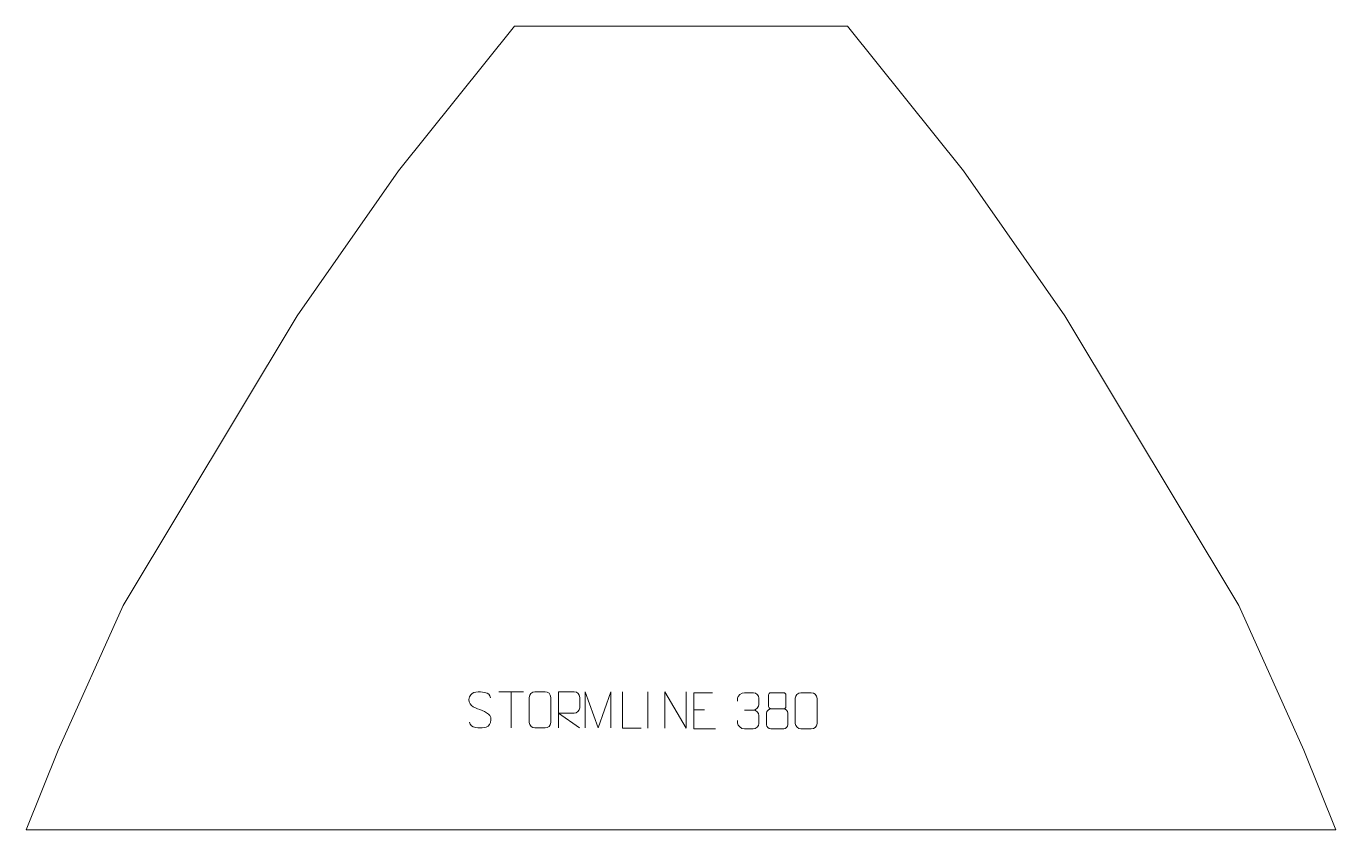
# Model space of a CAD drawing. Header units: millimetres. Extents: x -433 to 471, y 942 to 1497.
import ezdxf

# ---------------------------------------------------------------- set-up
doc = ezdxf.new("R2010")
doc.units = ezdxf.units.MM
doc.header["$MEASUREMENT"] = 0
doc.layers.add('layer 1', color=7, linetype='Continuous')

msp = doc.modelspace()

# ---------------------------------------------------------------- linework, layer by layer
at = {"layer": 'layer 1', "color": 242, "lineweight": 9}
msp.add_open_spline([(-95.5919, 1496.8945), (-95.5919, 1496.8945), (134.4066, 1496.8945), (134.4066, 1496.8945), (134.4066, 1496.8945), (134.4066, 1496.8945), (214.4074, 1396.8945), (214.4074, 1396.8945), (214.4074, 1396.8945), (214.4074, 1396.8945), (284.4079, 1296.8945), (284.4079, 1296.8945), (284.4079, 1296.8945), (284.4079, 1296.8945), (404.407, 1096.894), (404.407, 1096.894), (404.407, 1096.894), (404.407, 1096.894), (449.4079, 996.894), (449.4079, 996.894), (449.4079, 996.894), (449.4079, 996.894), (471.408, 941.8943), (471.408, 941.8943), (471.408, 941.8943), (471.408, 941.8943), (-432.5911, 941.8943), (-432.5911, 941.8943), (-432.5911, 941.8943), (-432.5911, 941.8943), (-410.5911, 996.894), (-410.5911, 996.894), (-410.5911, 996.894), (-410.5911, 996.894), (-365.5923, 1096.894), (-365.5923, 1096.894), (-365.5923, 1096.894), (-365.5923, 1096.894), (-245.591, 1296.8945), (-245.591, 1296.8945), (-245.591, 1296.8945), (-245.591, 1296.8945), (-175.5927, 1396.8945), (-175.5927, 1396.8945), (-175.5927, 1396.8945), (-175.5927, 1396.8945), (-95.5919, 1496.8945), (-95.5919, 1496.8945)], degree=3, knots=[0, 0, 0, 0, 0.07692308, 0.07692308, 0.07692308, 0.07692308, 0.15384615, 0.15384615, 0.15384615, 0.15384615, 0.23076923, 0.23076923, 0.23076923, 0.23076923, 0.30769231, 0.30769231, 0.30769231, 0.30769231, 0.38461538, 0.38461538, 0.38461538, 0.38461538, 0.46153846, 0.46153846, 0.46153846, 0.46153846, 0.53846154, 0.53846154, 0.53846154, 0.53846154, 0.61538462, 0.61538462, 0.61538462, 0.61538462, 0.69230769, 0.69230769, 0.69230769, 0.69230769, 0.76923077, 0.76923077, 0.76923077, 0.76923077, 0.84615385, 0.84615385, 0.84615385, 0.84615385, 1, 1, 1, 1], dxfattribs=at)
at = {"layer": 'layer 1', "color": 250, "lineweight": 9}
for points, knots in [([(-119.3494, 1024.9055), (-123.5977, 1026.3759), (-128.5058, 1028.1717), (-126.5007, 1033.692), (-126.5007, 1033.692), (-124.9972, 1037.8319), (-119.7836, 1037.4434), (-116.18, 1036.8423), (-116.18, 1036.8423), (-113.3194, 1036.3651), (-112.4547, 1035.1519), (-112.1441, 1033.0678)], [0, 0, 0, 0, 0.25, 0.25, 0.25, 0.25, 0.5, 0.5, 0.5, 0.5, 1, 1, 1, 1]), ([(-81.3836, 1037.2087), (-79.0579, 1037.2087), (-76.7318, 1037.2087), (-74.4057, 1037.2087), (-74.4057, 1037.2087), (-72.4591, 1037.2443), (-70.4677, 1035.7527), (-70.441, 1033.3151), (-70.441, 1033.3151), (-70.4414, 1027.5682), (-70.4414, 1021.8209), (-70.441, 1016.0732), (-70.441, 1016.0732), (-70.5808, 1013.7498), (-72.258, 1012.2702), (-74.4057, 1012.2594), (-74.4057, 1012.2594), (-76.7376, 1012.2598), (-79.0695, 1012.2598), (-81.401, 1012.2594), (-81.401, 1012.2594), (-83.326, 1012.154), (-85.2981, 1014.0385), (-85.2869, 1016.0558), (-85.2869, 1016.0558), (-85.2866, 1021.8259), (-85.2866, 1027.5956), (-85.2869, 1033.3649), (-85.2869, 1033.3649), (-85.2827, 1035.503), (-83.536, 1037.2222), (-81.3836, 1037.2087)], [0, 0, 0, 0, 0.11111111, 0.11111111, 0.11111111, 0.11111111, 0.22222222, 0.22222222, 0.22222222, 0.22222222, 0.33333333, 0.33333333, 0.33333333, 0.33333333, 0.44444444, 0.44444444, 0.44444444, 0.44444444, 0.55555556, 0.55555556, 0.55555556, 0.55555556, 0.66666667, 0.66666667, 0.66666667, 0.66666667, 0.77777778, 0.77777778, 0.77777778, 0.77777778, 1, 1, 1, 1]), ([(-65.196, 1012.2555), (-65.196, 1012.2555), (-65.196, 1037.209), (-65.196, 1037.209), (-65.196, 1037.209), (-61.6012, 1037.209), (-58.0057, 1037.209), (-54.4105, 1037.209), (-54.4105, 1037.209), (-52.0852, 1037.1713), (-50.5279, 1035.6813), (-50.532, 1033.3149), (-50.532, 1033.3149), (-50.5324, 1031.2794), (-50.5324, 1028.22), (-50.532, 1026.184), (-50.532, 1026.184), (-50.5385, 1024.3085), (-52.3508, 1022.3667), (-54.3603, 1022.3476), (-54.3603, 1022.3476), (-54.3603, 1022.3476), (-65.196, 1022.3476), (-65.196, 1022.3476), (-65.196, 1022.3476), (-65.196, 1022.3476), (-50.5413, 1012.2555), (-50.5413, 1012.2555)], [0, 0, 0, 0, 0.125, 0.125, 0.125, 0.125, 0.25, 0.25, 0.25, 0.25, 0.375, 0.375, 0.375, 0.375, 0.5, 0.5, 0.5, 0.5, 0.625, 0.625, 0.625, 0.625, 0.75, 0.75, 0.75, 0.75, 1, 1, 1, 1]), ([(-46.7064, 1012.2533), (-46.7064, 1012.2533), (-46.7064, 1037.2112), (-46.7064, 1037.2112), (-46.7064, 1037.2112), (-46.7064, 1037.2112), (-37.7813, 1012.2533), (-37.7813, 1012.2533), (-37.7813, 1012.2533), (-37.7813, 1012.2533), (-29.0214, 1037.2107), (-29.0214, 1037.2107), (-29.0214, 1037.2107), (-29.0214, 1037.2107), (-29.0214, 1012.2533), (-29.0214, 1012.2533)], [0, 0, 0, 0, 0.2, 0.2, 0.2, 0.2, 0.4, 0.4, 0.4, 0.4, 0.6, 0.6, 0.6, 0.6, 1, 1, 1, 1]), ([(-7.9837, 1012.1843), (-7.9837, 1012.1843), (-20.9328, 1012.1843), (-20.9328, 1012.1843), (-20.9328, 1012.1843), (-20.9328, 1012.1843), (-20.9328, 1037.1379), (-20.9328, 1037.1379)], [0, 0, 0, 0, 0.33333333, 0.33333333, 0.33333333, 0.33333333, 1, 1, 1, 1]), ([(8.2144, 1012.1844), (8.2144, 1012.1844), (8.2144, 1037.1379), (8.2144, 1037.1379), (8.2144, 1037.1379), (8.2144, 1037.1379), (22.8692, 1012.1844), (22.8692, 1012.1844), (22.8692, 1012.1844), (22.8692, 1012.1844), (22.8692, 1037.1379), (22.8692, 1037.1379)], [0, 0, 0, 0, 0.25, 0.25, 0.25, 0.25, 0.5, 0.5, 0.5, 0.5, 1, 1, 1, 1]), ([(41.2476, 1036.5408), (41.2476, 1036.5408), (28.3737, 1036.5408), (28.3737, 1036.5408), (28.3737, 1036.5408), (28.3737, 1036.5408), (28.3737, 1011.5872), (28.3737, 1011.5872), (28.3737, 1011.5872), (28.3737, 1011.5872), (43.2395, 1011.5872), (43.2395, 1011.5872)], [0, 0, 0, 0, 0.25, 0.25, 0.25, 0.25, 0.5, 0.5, 0.5, 0.5, 1, 1, 1, 1]), ([(58.442, 1030.8565), (58.442, 1030.8565), (58.442, 1032.7137), (58.442, 1032.7137), (58.442, 1032.7137), (58.4277, 1034.4556), (61.0922, 1036.5737), (63.1513, 1036.551), (63.1513, 1036.551), (65.2154, 1036.551), (67.2794, 1036.551), (69.3431, 1036.551), (69.3431, 1036.551), (71.5376, 1036.5598), (73.1359, 1034.713), (73.1803, 1032.8009), (73.1803, 1032.8009), (73.1799, 1031.3658), (73.1799, 1029.9307), (73.1803, 1028.4952), (73.1803, 1028.4952), (73.1317, 1026.8417), (71.5291, 1024.6117), (69.3308, 1024.6217), (69.3308, 1024.6217), (71.5345, 1024.6105), (73.1425, 1022.8073), (73.1965, 1020.7478), (73.1965, 1020.7478), (73.1961, 1018.9631), (73.1961, 1017.1784), (73.1965, 1015.3933), (73.1965, 1015.3933), (73.2066, 1013.3319), (71.1517, 1011.5688), (69.3308, 1011.5769), (69.3308, 1011.5769), (67.2655, 1011.5772), (65.2003, 1011.5772), (63.1347, 1011.5769), (63.1347, 1011.5769), (60.9661, 1011.5884), (58.4351, 1013.9886), (58.4165, 1015.4504), (58.4165, 1015.4504), (58.4165, 1015.4504), (58.4165, 1017.359), (58.4165, 1017.359)], [0, 0, 0, 0, 0.07692308, 0.07692308, 0.07692308, 0.07692308, 0.15384615, 0.15384615, 0.15384615, 0.15384615, 0.23076923, 0.23076923, 0.23076923, 0.23076923, 0.30769231, 0.30769231, 0.30769231, 0.30769231, 0.38461538, 0.38461538, 0.38461538, 0.38461538, 0.46153846, 0.46153846, 0.46153846, 0.46153846, 0.53846154, 0.53846154, 0.53846154, 0.53846154, 0.61538462, 0.61538462, 0.61538462, 0.61538462, 0.69230769, 0.69230769, 0.69230769, 0.69230769, 0.76923077, 0.76923077, 0.76923077, 0.76923077, 0.84615385, 0.84615385, 0.84615385, 0.84615385, 1, 1, 1, 1]), ([(79.8531, 1035.0749), (79.8531, 1032.8619), (79.8531, 1029.1796), (79.8531, 1026.9663), (79.8531, 1026.9663), (79.8681, 1026.4589), (80.6755, 1025.5275), (81.3756, 1025.5287), (81.3756, 1025.5287), (84.3455, 1025.5289), (87.3157, 1025.444), (90.2861, 1025.4437), (90.2861, 1025.4437), (91.0832, 1025.4479), (91.8039, 1026.2382), (91.8013, 1026.9589), (91.8013, 1026.9589), (91.801, 1029.1749), (91.801, 1032.8596), (91.8013, 1035.0749), (91.8013, 1035.0749), (91.7828, 1035.7857), (91.1714, 1036.5461), (90.3375, 1036.5387), (90.3375, 1036.5387), (87.3204, 1036.5384), (84.3035, 1036.5384), (81.2869, 1036.5387), (81.2869, 1036.5387), (80.6605, 1036.5463), (79.8364, 1035.8353), (79.8531, 1035.0749)], [0, 0, 0, 0, 0.11111111, 0.11111111, 0.11111111, 0.11111111, 0.22222222, 0.22222222, 0.22222222, 0.22222222, 0.33333333, 0.33333333, 0.33333333, 0.33333333, 0.44444444, 0.44444444, 0.44444444, 0.44444444, 0.55555556, 0.55555556, 0.55555556, 0.55555556, 0.66666667, 0.66666667, 0.66666667, 0.66666667, 0.77777778, 0.77777778, 0.77777778, 0.77777778, 1, 1, 1, 1]), ([(102.2258, 1036.5633), (104.5919, 1036.5633), (106.9584, 1036.5633), (109.3249, 1036.5633), (109.3249, 1036.5633), (111.3054, 1036.5989), (113.3314, 1035.1046), (113.3585, 1032.6625), (113.3585, 1032.6625), (113.3581, 1026.9051), (113.3581, 1021.1473), (113.3585, 1015.3891), (113.3585, 1015.3891), (113.2164, 1013.0615), (111.51, 1011.5792), (109.3249, 1011.5684), (109.3249, 1011.5684), (106.9525, 1011.5688), (104.5801, 1011.5688), (102.2081, 1011.5684), (102.2081, 1011.5684), (100.2496, 1011.4628), (98.2432, 1013.3507), (98.2546, 1015.3717), (98.2546, 1015.3717), (98.255, 1021.1523), (98.255, 1026.9326), (98.2546, 1032.7124), (98.2546, 1032.7124), (98.2589, 1034.8544), (100.036, 1036.5769), (102.2258, 1036.5633)], [0, 0, 0, 0, 0.11111111, 0.11111111, 0.11111111, 0.11111111, 0.22222222, 0.22222222, 0.22222222, 0.22222222, 0.33333333, 0.33333333, 0.33333333, 0.33333333, 0.44444444, 0.44444444, 0.44444444, 0.44444444, 0.55555556, 0.55555556, 0.55555556, 0.55555556, 0.66666667, 0.66666667, 0.66666667, 0.66666667, 0.77777778, 0.77777778, 0.77777778, 0.77777778, 1, 1, 1, 1]), ([(-119.3494, 1024.9054), (-115.3308, 1023.2587), (-110.3013, 1021.3704), (-112.1353, 1016.0101), (-112.1353, 1016.0101), (-113.5951, 1011.7437), (-118.5059, 1012.0004), (-122.232, 1012.5551), (-122.232, 1012.5551), (-124.982, 1012.9649), (-126.2029, 1014.1784), (-126.5809, 1016.2906)], [0, 0, 0, 0, 0.25, 0.25, 0.25, 0.25, 0.5, 0.5, 0.5, 0.5, 1, 1, 1, 1]), ([(78.3943, 1022.5567), (78.3943, 1019.3859), (78.3943, 1017.6838), (78.3943, 1014.5124), (78.3943, 1014.5124), (78.3858, 1013.2905), (80.0837, 1011.5978), (81.3363, 1011.5893), (81.3363, 1011.5893), (84.3194, 1011.5896), (87.3027, 1011.5896), (90.2861, 1011.5893), (90.2861, 1011.5893), (91.6094, 1011.601), (93.2298, 1013.2226), (93.2187, 1014.5218), (93.2187, 1014.5218), (93.2184, 1017.69), (93.2184, 1019.3888), (93.2187, 1022.5567), (93.2187, 1022.5567), (93.149, 1023.9371), (91.5712, 1025.5157), (90.2658, 1025.5096), (90.2658, 1025.5096), (87.2892, 1025.5093), (84.3126, 1025.5093), (81.3363, 1025.5096), (81.3363, 1025.5096), (80.2568, 1025.516), (78.4105, 1023.9371), (78.3943, 1022.5567)], [0, 0, 0, 0, 0.11111111, 0.11111111, 0.11111111, 0.11111111, 0.22222222, 0.22222222, 0.22222222, 0.22222222, 0.33333333, 0.33333333, 0.33333333, 0.33333333, 0.44444444, 0.44444444, 0.44444444, 0.44444444, 0.55555556, 0.55555556, 0.55555556, 0.55555556, 0.66666667, 0.66666667, 0.66666667, 0.66666667, 0.77777778, 0.77777778, 0.77777778, 0.77777778, 1, 1, 1, 1])]:
    msp.add_open_spline(points, degree=3, knots=knots, dxfattribs=at)
for points in [[(-106.3576, 1037.1855), (-106.3576, 1037.1855), (-89.3704, 1037.1855), (-89.3704, 1037.1855)], [(-97.8638, 1012.2555), (-97.8638, 1012.2555), (-97.8638, 1037.209), (-97.8638, 1037.209)], [(-3.4582, 1037.1482), (-3.4582, 1037.1482), (-3.4582, 1012.1741), (-3.4582, 1012.1741)], [(28.3737, 1024.6611), (28.3737, 1024.6611), (35.5418, 1024.6611), (35.5418, 1024.6611)], [(63.1517, 1024.6113), (63.1517, 1024.6113), (69.3481, 1024.6113), (69.3481, 1024.6113)]]:
    msp.add_open_spline(points, degree=3, dxfattribs=at)

doc.saveas('drawing.dxf')
